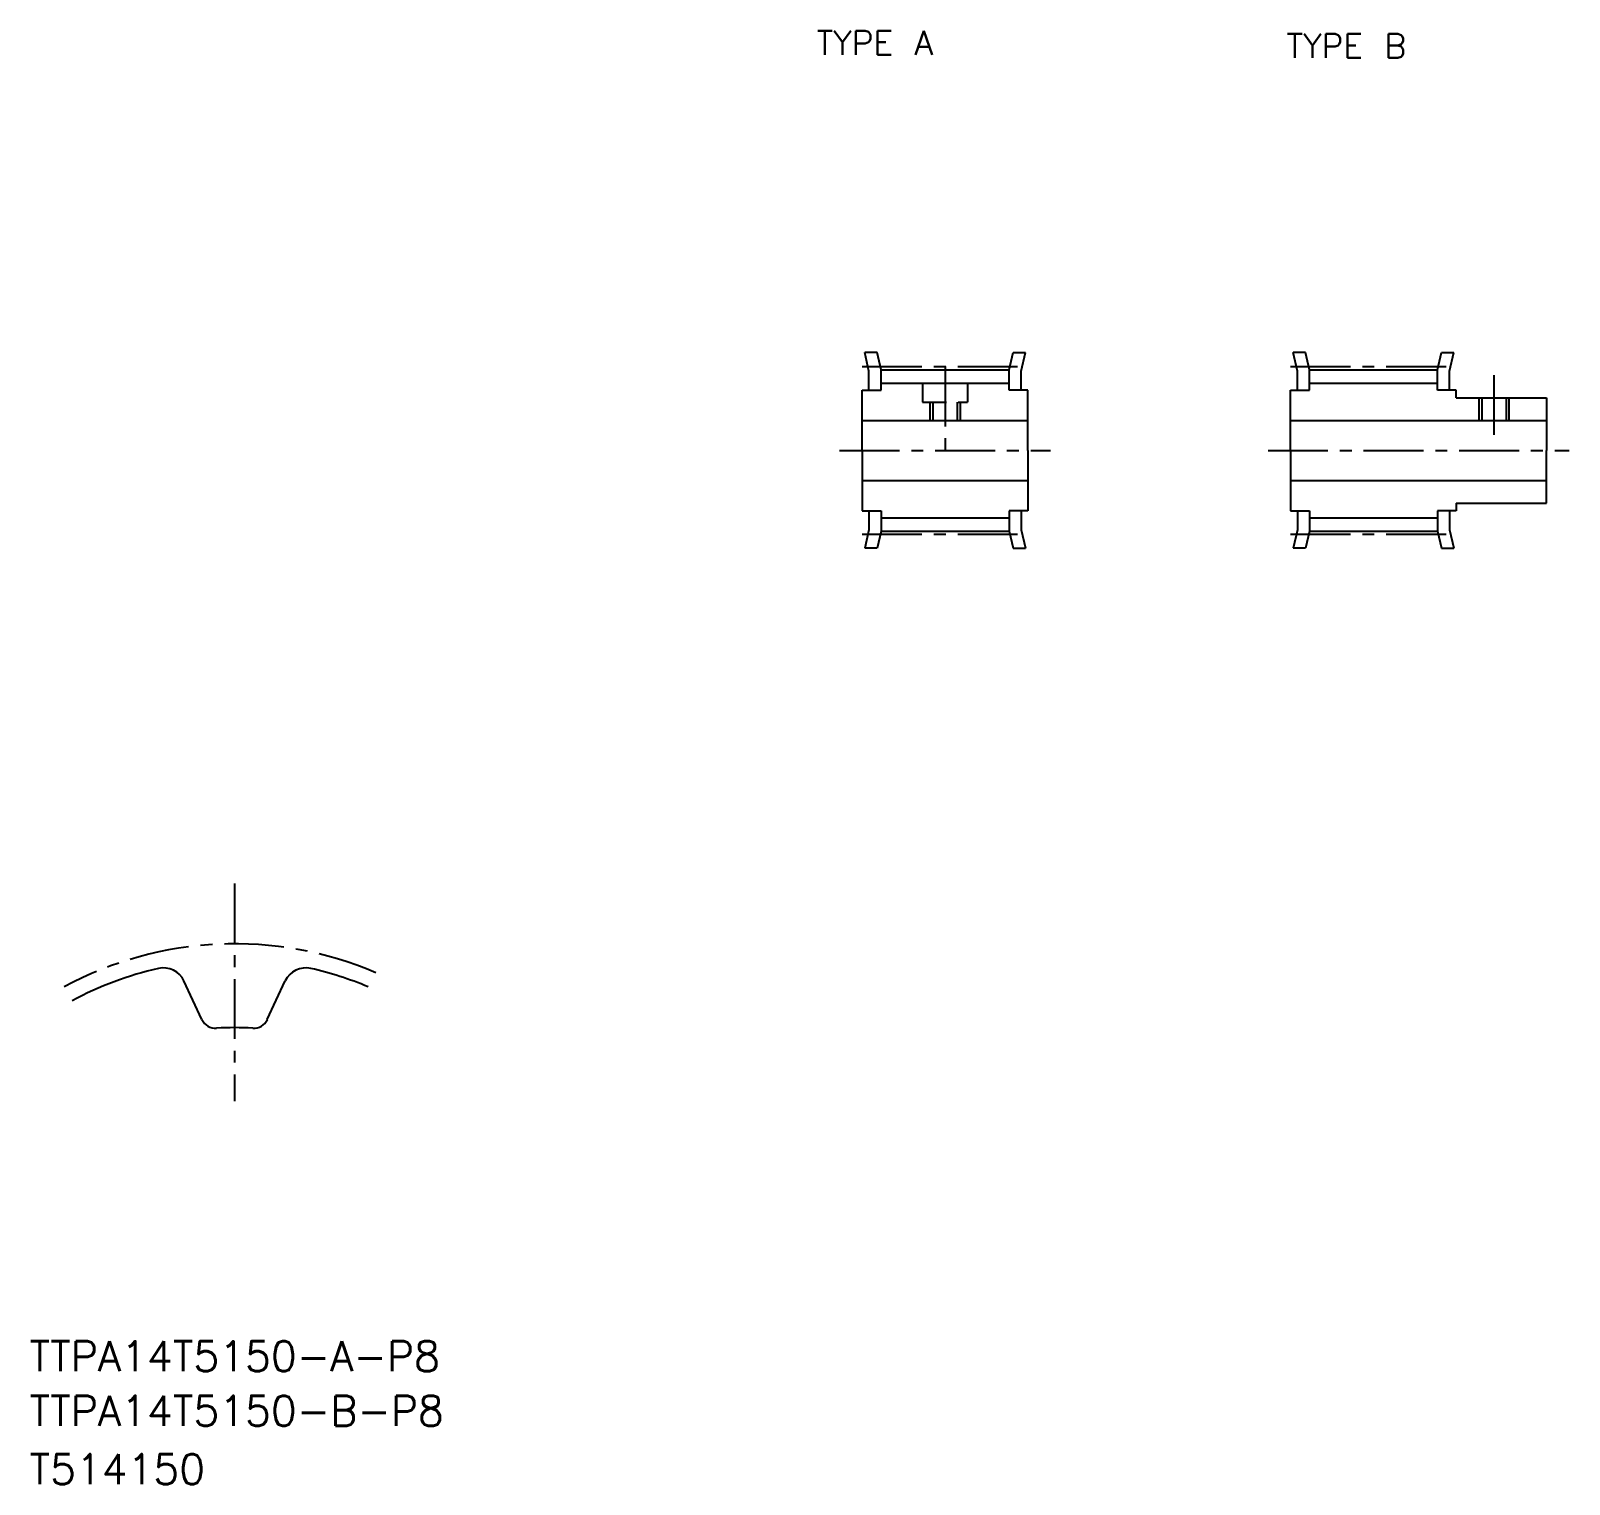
# Model space of a CAD drawing. Extents: x 10 to 215, y 10 to 203.
import ezdxf

# ---------------------------------------------------------------- set-up
doc = ezdxf.new("R2010")
doc.units = 0
doc.header["$LTSCALE"] = 0.25
doc.linetypes.add('CENTER', pattern=[50.8, 31.75, -6.35, 6.35, -6.35])
doc.linetypes.add('DASHED', pattern=[19.05, 12.7, -6.35])
doc.layers.get('0').update_dxf_attribs({"linetype": 'CONTINUOUS'})
doc.layers.add('CENTER', color=1, linetype='CENTER')
doc.styles.get("Standard").update_dxf_attribs({"font": 'txt.shx'})

msp = doc.modelspace()

# ---------------------------------------------------------------- linework, layer by layer
for p, q in [((121.5, 157.88), (120.93, 160.34)), ((122.57, 160.34), (120.93, 160.34)), ((123.1, 158.06), (122.57, 160.34)), ((140.1, 158.06), (140.64, 160.34)), ((140.64, 160.34), (142.28, 160.34)), ((141.7, 157.88), (142.28, 160.34)), ((178.4, 157.88), (177.83, 160.34)), ((179.47, 160.34), (177.83, 160.34)), ((180, 158.06), (179.47, 160.34)), ((197, 158.06), (197.54, 160.34)), ((197.54, 160.34), (199.18, 160.34)), ((198.6, 157.88), (199.18, 160.34)), ((121.5, 155.34), (121.5, 157.88)), ((123.1, 155.34), (123.1, 158.06)), ((123.1, 158.06), (140.1, 158.06)), ((140.1, 155.34), (140.1, 158.06)), ((141.7, 155.34), (141.7, 157.88)), ((178.4, 155.34), (178.4, 157.88)), ((180, 158.06), (197, 158.06)), ((180, 155.34), (180, 158.06)), ((197, 155.34), (197, 158.06)), ((198.6, 155.34), (198.6, 157.88)), ((120.6, 147.34), (120.6, 155.34)), ((120.6, 155.34), (123.1, 155.34)), ((123.1, 156.26), (140.1, 156.26)), ((142.6, 155.34), (140.1, 155.34)), ((142.6, 147.34), (142.6, 155.34)), ((177.5, 147.34), (177.5, 155.34)), ((177.5, 155.34), (180, 155.34)), ((180, 156.26), (197, 156.26)), ((199.5, 155.34), (197, 155.34)), ((199.5, 154.34), (199.5, 155.34)), ((199.5, 154.34), (211.5, 154.34)), ((211.5, 154.34), (211.5, 147.34)), ((120.6, 151.34), (142.6, 151.34)), ((177.5, 151.34), (211.5, 151.34)), ((120.6, 147.34), (120.6, 139.34)), ((142.6, 147.34), (142.6, 139.34)), ((177.5, 147.34), (177.5, 139.34)), ((211.5, 140.34), (211.5, 147.34)), ((120.6, 143.34), (142.6, 143.34)), ((177.5, 143.34), (211.5, 143.34)), ((120.6, 139.34), (123.1, 139.34)), ((121.5, 139.34), (121.5, 136.8)), ((123.1, 139.34), (123.1, 136.61)), ((140.1, 139.34), (140.1, 136.61)), ((142.6, 139.34), (140.1, 139.34)), ((141.7, 139.34), (141.7, 136.8)), ((177.5, 139.34), (180, 139.34)), ((178.4, 139.34), (178.4, 136.8)), ((180, 139.34), (180, 136.61)), ((197, 139.34), (197, 136.61)), ((199.5, 139.34), (197, 139.34)), ((198.6, 139.34), (198.6, 136.8)), ((199.5, 140.34), (211.5, 140.34)), ((199.5, 140.34), (199.5, 139.34)), ((123.1, 138.41), (140.1, 138.41)), ((180, 138.41), (197, 138.41)), ((121.5, 136.8), (120.93, 134.34)), ((123.1, 136.61), (122.57, 134.34)), ((123.1, 136.61), (140.1, 136.61)), ((140.1, 136.61), (140.64, 134.34)), ((141.7, 136.8), (142.28, 134.34)), ((178.4, 136.8), (177.83, 134.34)), ((180, 136.61), (179.47, 134.34)), ((180, 136.61), (197, 136.61)), ((197, 136.61), (197.54, 134.34)), ((198.6, 136.8), (199.18, 134.34)), ((122.57, 134.34), (120.93, 134.34)), ((140.64, 134.34), (142.28, 134.34)), ((179.47, 134.34), (177.83, 134.34)), ((197.54, 134.34), (199.18, 134.34)), ((32.91, 71.74), (30.52, 76.87)), ((41.59, 71.74), (43.98, 76.87))]:
    msp.add_line(p, q)
at = {"color": 3, "linetype": 'DASHED'}
for p, q in [((128.6, 156.26), (128.6, 153.74)), ((134.6, 156.26), (134.6, 153.74)), ((128.6, 153.74), (134.6, 153.74)), ((129.6, 153.74), (129.6, 151.34)), ((129.98, 153.74), (129.98, 151.34)), ((133.22, 153.74), (133.22, 151.34)), ((133.6, 153.74), (133.6, 151.34)), ((202.5, 154.34), (202.5, 151.34)), ((202.88, 154.34), (202.88, 151.34)), ((206.12, 154.34), (206.12, 151.34)), ((206.5, 154.34), (206.5, 151.34))]:
    msp.add_line(p, q, dxfattribs=at)
for centre, radius, start, end in [((37.25, 34.04), 45.62, 102.8128, 118.2365), ((27.8, 75.6), 3, 25, 102.8128), ((46.7, 75.6), 3, 77.1872, 155), ((37.25, 34.04), 45.62, 67.1553, 77.1872), ((34.72, 72.58), 2, 205, 273.7512), ((39.78, 72.58), 2, 266.2488, 335), ((37.25, 34.04), 36.62, 86.2488, 93.7512)]:
    msp.add_arc(centre, radius, start, end)
at = {"layer": 'CENTER'}
for p, q in [((120.6, 158.48), (142.6, 158.48)), ((131.6, 158.48), (131.6, 147.34)), ((177.5, 158.48), (199.5, 158.48)), ((204.5, 157.34), (204.5, 148.34)), ((117.6, 147.34), (145.6, 147.34)), ((174.5, 147.34), (214.5, 147.34)), ((120.6, 136.2), (142.6, 136.2)), ((177.5, 136.2), (199.5, 136.2))]:
    msp.add_line(p, q, dxfattribs=at)
at = {"layer": 'CENTER', "color": 1, "linetype": 'CENTER'}
msp.add_line((37.25, 89.82), (37.25, 60.91), dxfattribs=at)
msp.add_arc((37.25, 34.04), 47.75, 66.8722, 118.3317, dxfattribs=at)

# ---------------------------------------------------------------- texts
for s, height, p in [('TYPE A', 3.2, (114.56, 199.9)), ('TYPE B', 3.2, (176.97, 199.48)), ('TTPA14T5150-A-P8', 4, (10, 25)), ('TTPA14T5150-B-P8', 4, (10, 17.76)), ('T514150', 4, (10, 10))]:
    msp.add_text(s, height=height).set_placement(p)

doc.saveas('drawing.dxf')
